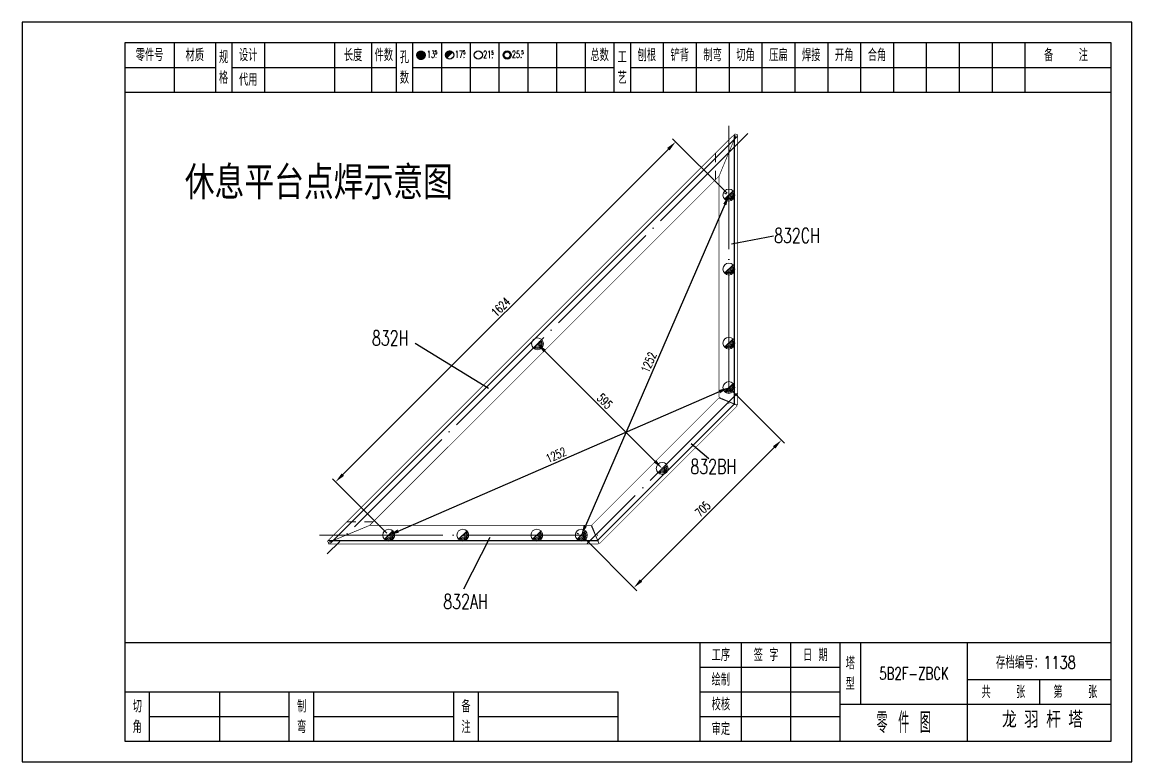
# Model space of a CAD drawing. Header units: millimetres. Extents: x 0 to 30240, y -10896 to -1348.
# Drawn here: x 10800 to 11070, y -6039.9 to -5859.9 of the extents above; entities that cross this region are included whole.
import ezdxf

# ---------------------------------------------------------------- set-up
doc = ezdxf.new("R2010")
doc.units = ezdxf.units.MM
doc.header["$LTSCALE"] = 20
doc.header["$PDMODE"] = 1
doc.linetypes.add('DASHDOT2X', pattern=[1.75, 1.5, -0.125, 0, -0.125])
doc.linetypes.add('HIDDEN', pattern=[0.375, 0.25, -0.125])
for name, color, linetype, lineweight in [('1', 7, 'Continuous', 25), ('2', 1, 'HIDDEN', 13), ('5', 1, 'Continuous', 13), ('7', 2, 'DASHDOT2X', 13)]:
    doc.layers.add(name, color=color, linetype=linetype, lineweight=lineweight)
doc.styles.get("Standard").update_dxf_attribs({"font": 'simplex', "width": 0.7, "bigfont": 'gbhzfs.shx'})
doc.styles.add('SYMBOL_TXT', font='txt.shx', dxfattribs={"width": 0.6})
doc.styles.add('TITLE_TXT', font='simplex.shx', dxfattribs={"width": 0.75, "height": 2.5, "bigfont": 'gbhzfs.shx'})
doc.dimstyles.new('dimStyle3', dxfattribs={"dimtxt": 2.1, "dimasz": 1, "dimexe": 1.05, "dimexo": 0, "dimgap": 0.63, "dimtad": 1, "dimzin": 0, "dimdsep": 46, "dimtxsty": 'standard', "dimblk": 'OBLIQUE', "dimblk1": 'OBLIQUE', "dimblk2": 'OBLIQUE', "dimcen": 0.09, "dimadec": 0, "dimazin": 0, "dimtfac": 1, "dimtdec": 1, "dimtmove": 0, "dimatfit": 3, "dimfxl": 0, "dimtolj": 1, "dimtzin": 0, "dimarcsym": 0})
pattern_1 = [(0, (-3, 0), (0, 0.0125), [])]

# ---------------------------------------------------------------- blocks, each defined once
blk = doc.blocks.new('M24_HOLE')
at = {"color": 7}
for radius in [2, 1.5]:
    blk.add_circle((-3, 0), radius, dxfattribs=at)
at = {"color": 7, "attachment_point": 1, "style": 'SYMBOL_TXT'}
for s, insert, char_height, width in [('25.', (-0.69, 2.13), 3.5, 2.4294), ('5', (3.93, 2.25), 1.8, 1.9435)]:
    blk.add_mtext(s, dxfattribs=dict(at, insert=insert, char_height=char_height, width=width))
blk = doc.blocks.new('M20_HOLE')
at = {"color": 7}
blk.add_circle((-3, 0), 2, dxfattribs=at)
at = {"color": 7, "attachment_point": 1, "style": 'SYMBOL_TXT'}
for s, insert, char_height, width in [('21.', (-0.69, 2.01), 3.5, 6.0735), ('5', (3.32, 2.01), 1.8, 1.4576)]:
    blk.add_mtext(s, dxfattribs=dict(at, insert=insert, char_height=char_height, width=width))
blk = doc.blocks.new('M16_HOLE')
h = blk.add_hatch()
h.set_pattern_fill('LINE', scale=0.1, style=0)
h.set_pattern_definition(pattern_1)
h.paths.add_polyline_path([(-1.59, 1.41, 0.668179), (-5, 0, 0.198912), (-4.41, -1.41)])
at = {"color": 7}
blk.add_circle((-3, 0), 2, dxfattribs=at)
at = {"color": 7, "attachment_point": 1, "style": 'SYMBOL_TXT'}
for s, insert, char_height, width in [('17.', (-0.44, 2.13), 3.5, 6.3164), ('5', (3.56, 2.25), 1.8, 1.822)]:
    blk.add_mtext(s, dxfattribs=dict(at, insert=insert, char_height=char_height, width=width))
blk = doc.blocks.new('M12_HOLE')
h = blk.add_hatch()
h.set_pattern_fill('LINE', scale=0.1, style=0)
h.set_pattern_definition(pattern_1)
h.paths.add_polyline_path([(-5, 0, 1), (-1, 0, 1)])
at = {"color": 7}
blk.add_circle((-3, 0), 2, dxfattribs=at)
at = {"color": 7, "attachment_point": 1, "style": 'SYMBOL_TXT'}
for s, insert, char_height, width in [('13\\f??|b0|i0|c0|p54;.', (-0.12, 2.11), 3.5, 5.7075), ('5', (3.74, 2.26), 1.8, 2.9309)]:
    blk.add_mtext(s, dxfattribs=dict(at, insert=insert, char_height=char_height, width=width))
blk = doc.blocks.new('M16X40')
blk.add_line((-0.71, -0.71), (0.71, 0.71))
blk.add_circle((0, 0), 1)
for radius in [0.8, 0.6, 0.4, 0.2]:
    blk.add_arc((0, 0), radius, 225, 45)
blk = doc.blocks.new('M16X50')
blk.add_line((-1, -1), (1, 1))
blk.add_circle((0, 0), 1)
for radius in [0.8, 0.6, 0.4, 0.2]:
    blk.add_arc((0, 0), radius, 225, 45)
blk = doc.blocks.new('*D6990')
at = {"layer": '1', "color": 0, "lineweight": -2}
for p, q in [((10971.38, -5901.7), (10970.99, -5901.53)), ((10970.96, -5904.24), (10937.03, -5982.41)), ((10935.46, -5984.46), (10935.07, -5984.29))]:
    blk.add_line(p, q, dxfattribs=at)
at = {"layer": '1', "color": 0}
for points in [[(10970.58, -5904.08), (10971.34, -5904.41), (10971.95, -5901.95)], [(10936.65, -5982.25), (10937.41, -5982.58), (10936.04, -5984.71)]]:
    blk.add_solid(points, dxfattribs=at)
at = {"layer": 'Defpoints', "color": 0}
for p in [(10971.95, -5901.95), (10936.04, -5984.71), (10936.04, -5984.71)]:
    blk.add_point(p, dxfattribs=at)
at = {"layer": '1', "color": 0, "insert": (10952.45, -5942.66), "char_height": 2.1, "attachment_point": 5, "rotation": 66.5378}
blk.add_mtext('1252', dxfattribs=at)
blk = doc.blocks.new('*D6991')
at = {"layer": '1', "color": 0, "lineweight": -2}
for p, q in [((10891.49, -5983.71), (10969.66, -5949.78)), ((10972.2, -5949.36), (10972.37, -5949.75)), ((10889.45, -5985.28), (10889.62, -5985.67))]:
    blk.add_line(p, q, dxfattribs=at)
at = {"layer": '1', "color": 0}
for points in [[(10969.49, -5949.4), (10969.83, -5950.17), (10971.95, -5948.79)], [(10891.32, -5983.33), (10891.66, -5984.09), (10889.2, -5984.71)]]:
    blk.add_solid(points, dxfattribs=at)
at = {"layer": 'Defpoints', "color": 0}
for p in [(10971.95, -5948.79), (10971.95, -5948.79), (10889.2, -5984.71)]:
    blk.add_point(p, dxfattribs=at)
at = {"layer": '1', "color": 0, "insert": (10929.91, -5965.21), "char_height": 2.1, "attachment_point": 5, "rotation": 23.4622}
blk.add_mtext('1252', dxfattribs=at)
blk = doc.blocks.new('*D6992')
at = {"layer": '1', "color": 0, "lineweight": -2}
for p, q in [((10971.51, -5901.51), (10958.26, -5888.26)), ((10878.02, -5969.99), (10957.24, -5890.77)), ((10888.76, -5984.27), (10875.51, -5971.02))]:
    blk.add_line(p, q, dxfattribs=at)
at = {"layer": '1', "color": 0}
for points in [[(10956.94, -5890.47), (10957.53, -5891.06), (10959, -5889)], [(10877.72, -5969.7), (10878.31, -5970.29), (10876.25, -5971.76)]]:
    blk.add_solid(points, dxfattribs=at)
at = {"layer": 'Defpoints', "color": 0}
for p in [(10959, -5889), (10971.95, -5901.95), (10889.2, -5984.71)]:
    blk.add_point(p, dxfattribs=at)
at = {"layer": '1', "color": 0, "insert": (10916.44, -5929.19), "char_height": 2.1, "attachment_point": 5, "rotation": 45}
blk.add_mtext('1624', dxfattribs=at)
blk = doc.blocks.new('*D6993')
at = {"layer": '1', "color": 0, "lineweight": -2}
for p, q in [((10972.4, -5949.23), (10985.5, -5962.33)), ((10950.6, -5995.74), (10982.99, -5963.36)), ((10936.48, -5985.15), (10949.58, -5998.25))]:
    blk.add_line(p, q, dxfattribs=at)
at = {"layer": '1', "color": 0}
for points in [[(10982.69, -5963.06), (10983.28, -5963.65), (10984.75, -5961.59)], [(10950.31, -5995.45), (10950.9, -5996.04), (10948.84, -5997.51)]]:
    blk.add_solid(points, dxfattribs=at)
at = {"layer": 'Defpoints', "color": 0}
for p in [(10971.95, -5948.79), (10984.75, -5961.59), (10936.04, -5984.71)]:
    blk.add_point(p, dxfattribs=at)
at = {"layer": '1', "color": 0, "insert": (10965.61, -5978.36), "char_height": 2.1, "attachment_point": 5, "rotation": 45}
blk.add_mtext('705', dxfattribs=at)
blk = doc.blocks.new('*D6994')
at = {"layer": '1', "color": 0, "lineweight": -2}
for p, q in [((10925.83, -5937.7), (10926.13, -5937.4)), ((10927.16, -5939.91), (10953.96, -5966.71)), ((10956.17, -5968.03), (10956.47, -5967.73))]:
    blk.add_line(p, q, dxfattribs=at)
at = {"layer": '1', "color": 0}
for points in [[(10927.45, -5939.62), (10926.86, -5940.21), (10925.39, -5938.14)], [(10954.25, -5966.41), (10953.66, -5967), (10955.72, -5968.48)]]:
    blk.add_solid(points, dxfattribs=at)
at = {"layer": 'Defpoints', "color": 0}
for p in [(10925.39, -5938.14), (10955.72, -5968.48), (10955.72, -5968.48)]:
    blk.add_point(p, dxfattribs=at)
at = {"layer": '1', "color": 0, "insert": (10941.75, -5952.12), "char_height": 2.1, "attachment_point": 5, "rotation": 315}
blk.add_mtext('595', dxfattribs=at)

msp = doc.modelspace()

# ---------------------------------------------------------------- linework, layer by layer
for p, q in [((10800, -5859.874), (10800, -6039.874)), ((11070, -5859.874), (10800, -5859.874)), ((11070, -6039.874), (11070, -5859.874)), ((10825, -5864.874), (10825, -6034.874)), ((11065, -5864.874), (10825, -5864.874)), ((10837, -5864.874), (10837, -5876.874)), ((10847, -5864.874), (10847, -5876.874)), ((10851, -5864.874), (10851, -5876.874)), ((10859, -5864.874), (10859, -5876.874)), ((10876, -5864.874), (10876, -5876.874)), ((10885, -5864.874), (10885, -5876.874)), ((10891, -5864.874), (10891, -5876.874)), ((10895, -5864.874), (10895, -5876.874)), ((10902, -5864.874), (10902, -5876.874)), ((10909, -5864.874), (10909, -5876.874)), ((10916, -5864.874), (10916, -5876.874)), ((10923, -5864.874), (10923, -5876.874)), ((10930, -5864.874), (10930, -5876.874)), ((10937, -5864.874), (10937, -5876.874)), ((10944, -5864.874), (10944, -5876.874)), ((10948, -5864.874), (10948, -5876.874)), ((10956, -5864.874), (10956, -5876.874)), ((10964, -5864.874), (10964, -5876.874)), ((10972, -5864.874), (10972, -5876.874)), ((10980, -5864.874), (10980, -5876.874)), ((10988, -5864.874), (10988, -5876.874)), ((10996, -5864.874), (10996, -5876.874)), ((11004, -5864.874), (11004, -5876.874)), ((11012, -5864.874), (11012, -5876.874)), ((11020, -5864.874), (11020, -5876.874)), ((11028, -5864.874), (11028, -5876.874)), ((11036, -5864.874), (11036, -5876.874)), ((11044, -5864.874), (11044, -5876.874)), ((11065, -6034.874), (11065, -5864.874)), ((10825, -5870.874), (10847, -5870.874)), ((10851, -5870.874), (10891, -5870.874)), ((10895, -5870.874), (10944, -5870.874)), ((10948, -5870.874), (11065, -5870.874)), ((10825, -5876.874), (11065, -5876.874)), ((10825, -6010.874), (11065, -6010.874)), ((10965, -6034.874), (10965, -6010.874)), ((10975, -6034.874), (10975, -6010.874)), ((10987, -6034.874), (10987, -6010.874)), ((10999, -6034.874), (10999, -6010.874)), ((11004, -6010.874), (11004, -6025.874)), ((11030, -6034.874), (11030, -6010.874)), ((10965, -6016.874), (10999, -6016.874)), ((11030, -6019.874), (11065, -6019.874)), ((11047.5, -6019.874), (11047.5, -6025.874)), ((10825, -6022.874), (10945, -6022.874)), ((10831, -6034.874), (10831, -6022.874)), ((10848, -6022.874), (10848, -6034.874)), ((10865, -6034.874), (10865, -6022.874)), ((10871, -6034.874), (10871, -6022.874)), ((10905, -6034.874), (10905, -6022.874)), ((10911, -6034.874), (10911, -6022.874)), ((10945, -6034.874), (10945, -6022.874)), ((10965, -6022.874), (10999, -6022.874)), ((10999, -6025.874), (11065, -6025.874)), ((10831, -6028.874), (10865, -6028.874)), ((10871, -6028.874), (10905, -6028.874)), ((10911, -6028.874), (10945, -6028.874)), ((10965, -6028.874), (10999, -6028.874)), ((10825, -6034.874), (11065, -6034.874)), ((10800, -6039.874), (11070, -6039.874))]:
    msp.add_line(p, q)
msp.add_lwpolyline([(10896.033, -5867.889, -1), (10898.033, -5867.889, -1)], format="xyb", close=True)
at = {"layer": '1'}
for p, q in [((10973.848, -5887.846), (10875.092, -5986.601)), ((10973.251, -5887.251), (10973.251, -5952.968)), ((10972.617, -5913.798), (10982.792, -5911.885)), ((10913.446, -5949.018), (10895.638, -5938.033)), ((10973.365, -5952.67), (10939.917, -5986.119)), ((10962.788, -5962.435), (10967.067, -5966.041)), ((10913.808, -5985.291), (10907.416, -5997.835)), ((10874.497, -5986.004), (10940.215, -5986.004))]:
    msp.add_line(p, q, dxfattribs=at)
at = {"layer": '1', "const_width": 0.144}
for points in [[(10874.235, -5986.236), (10973.483, -5886.988)], [(10973.737, -5887.243), (10969.559, -5897.332)], [(10973.755, -5887.251), (10969.576, -5897.339)], [(10973.483, -5886.988), (10973.737, -5887.243)], [(10974.116, -5887.251), (10973.755, -5887.251)], [(10974.116, -5952.968), (10974.116, -5887.251)], [(10884.578, -5982.313), (10969.559, -5897.332)], [(10969.576, -5951.167), (10969.576, -5897.339)], [(10938.577, -5982.262), (10969.508, -5951.33)], [(10940.513, -5986.746), (10973.992, -5953.266)], [(10973.737, -5953.012), (10969.508, -5951.33)], [(10973.755, -5952.968), (10969.576, -5951.167)], [(10973.992, -5953.266), (10973.737, -5953.012)], [(10974.116, -5952.968), (10973.755, -5952.968)], [(10874.49, -5986.491), (10884.578, -5982.313)], [(10874.497, -5986.509), (10884.585, -5982.329)], [(10938.413, -5982.329), (10884.585, -5982.329)], [(10940.215, -5986.509), (10938.413, -5982.329)], [(10940.258, -5986.491), (10938.577, -5982.262)], [(10874.235, -5986.236), (10874.49, -5986.491)], [(10874.497, -5986.869), (10874.497, -5986.509)], [(10940.215, -5986.869), (10874.497, -5986.869)], [(10940.215, -5986.869), (10940.215, -5986.509)], [(10940.513, -5986.746), (10940.258, -5986.491)]]:
    msp.add_lwpolyline(points, dxfattribs=at)
at = {"layer": '2'}
for p, q in [((10973.93, -5887.764), (10973.848, -5887.846)), ((10974.094, -5887.6), (10974.012, -5887.682)), ((10968.711, -5891.76), (10968.711, -5893.9)), ((10968.711, -5896.04), (10968.711, -5898.18)), ((10973.37, -5952.665), (10973.365, -5952.67)), ((10973.381, -5952.655), (10973.376, -5952.66)), ((10881.146, -5981.465), (10879.006, -5981.465)), ((10885.426, -5981.465), (10883.286, -5981.465)), ((10874.928, -5986.765), (10874.846, -5986.847)), ((10875.092, -5986.601), (10875.01, -5986.683)), ((10939.907, -5986.129), (10939.902, -5986.134)), ((10939.917, -5986.119), (10939.912, -5986.124))]:
    msp.add_line(p, q, dxfattribs=at)
at = {"layer": '7'}
for p, q in [((10971.954, -5885.089), (10971.954, -5955.13)), ((10976.54, -5886.988), (10874.235, -5989.293)), ((10973.992, -5950.209), (10937.456, -5986.746)), ((10872.335, -5984.707), (10942.376, -5984.707))]:
    msp.add_line(p, q, dxfattribs=at)

# ---------------------------------------------------------------- block references
at = {"xscale": 0.5, "yscale": 0.5, "zscale": 0.5}
for name, p in [('M12_HOLE', (10898.533, -5867.889)), ('M16_HOLE', (10905.5, -5867.874)), ('M20_HOLE', (10912.5, -5867.874)), ('M24_HOLE', (10919.5, -5867.874))]:
    msp.add_blockref(name, p, dxfattribs=at)
at = {"layer": '5', "xscale": 1.441170586720546, "yscale": 1.441170586720546, "zscale": 1.441170586720706}
for name, p in [('M16X40', (10971.954, -5901.951)), ('M16X40', (10971.954, -5919.965)), ('M16X50', (10925.391, -5938.143)), ('M16X40', (10971.954, -5937.98)), ('M16X40', (10971.954, -5948.789)), ('M16X50', (10955.727, -5968.479)), ('M16X40', (10889.197, -5984.707)), ('M16X40', (10907.212, -5984.707)), ('M16X40', (10925.226, -5984.707)), ('M16X40', (10936.035, -5984.707))]:
    msp.add_blockref(name, p, dxfattribs=at)

# ---------------------------------------------------------------- texts
at = {"style": 'TITLE_TXT', "width": 0.75}
msp.add_text('存档编号：1138', height=3.0759, dxfattribs=at).set_placement((11036.928, -6017.211))
at = {"attachment_point": 5, "style": 'TITLE_TXT'}
for s, insert, char_height, width in [('零件号', (10831, -5867.874), 3, 15), ('材质', (10842, -5867.874), 3, 8), ('设计', (10855, -5867.874), 3, 8), ('长度', (10880.5, -5867.874), 3, 8), ('件数', (10888, -5867.874), 3, 6), ('总数', (10940.5, -5867.874), 3, 7), ('工\\P艺', (10946, -5870.874), 3, 4), ('刨根', (10952, -5867.874), 3, 8), ('铲背', (10960, -5867.874), 3, 8), ('制弯', (10968, -5867.874), 3, 8), ('切角', (10976, -5867.874), 3, 8), ('压扁', (10984, -5867.874), 3, 8), ('焊接', (10992, -5867.874), 3, 8), ('开角', (11000, -5867.874), 3, 8), ('合角', (11008, -5867.874), 3, 8), ('备    注', (11054, -5867.874), 3, 22), ('规格', (10849, -5870.874), 3, 4), ('孔数', (10893, -5870.874), 3, 4), ('代用', (10855, -5873.874), 3, 8), ('{\\fSimSun|b0|i0|c134|p54;休息平台点焊示意图}', (10872.181, -5899.063), 7.08398, 96.02641), ('工序', (10970, -6013.874), 3, 10), ('签 字', (10981, -6013.874), 3, 12), ('日 期', (10993, -6013.874), 3, 12), ('塔\\P型', (11001.5, -6018.374), 3, 5), ('绘制', (10970, -6019.874), 3, 10), ('共    张', (11038.75, -6022.874), 3, 17.5), ('第    张', (11056.25, -6022.874), 3, 17.5), ('切\\P角', (10828, -6028.874), 3, 6), ('制\\P弯', (10868, -6028.874), 3, 6), ('备\\P注', (10908, -6028.874), 3, 6), ('校核', (10970, -6025.874), 3, 10), ('零 件 图', (11014.5, -6030.374), 5, 31), ('{\\fSimSun|b0|i0|c134|p54;\\H0.7x;龙 羽 杆 塔}', (11048.261, -6029.645), 5, 42.50289), ('审定', (10970, -6031.874), 3, 10)]:
    msp.add_mtext(s, dxfattribs=dict(at, insert=insert, char_height=char_height, width=width))
at = {"layer": '1'}
for s, insert, char_height, width, attachment_point in [('832CH', (10982.964, -5909.996), 3.6029, 10.3435, 1), ('832H', (10885.112, -5934.946), 3.6029, 10.3435, 1), ('832BH', (10962.603, -5966.223), 3.6029, 10.3435, 1), ('832AH', (10902.456, -5999.059), 3.6029, 10.3435, 1), ('5B2F-ZBCK', (11017, -6018.374), 3, 26, 5)]:
    msp.add_mtext(s, dxfattribs=dict(at, insert=insert, char_height=char_height, width=width, attachment_point=attachment_point))

# ---------------------------------------------------------------- dimensions: what is measured, and where the dimension line sits
for p1, p2, distance, text, picture, middle in [((10889.197, -5984.707), (10971.954, -5901.951), 18.313, '1624', '*D6992', (10916.438, -5929.192)), ((10971.954, -5901.951), (10936.035, -5984.707), 0, '1252', '*D6990', (10952.453, -5942.66)), ((10925.391, -5938.143), (10955.725, -5968.477), 0, '595', '*D6994', (10941.746, -5952.122)), ((10889.197, -5984.707), (10971.954, -5948.789), 0, '1252', '*D6991', (10929.907, -5965.207)), ((10936.035, -5984.707), (10971.954, -5948.789), -18.103, '705', '*D6993', (10965.608, -5978.361))]:
    dim = msp.add_aligned_dim(p1=p1, p2=p2, distance=distance, text=text, dimstyle='dimStyle3', override={"dimasz": 2.5, "dimexo": 0.625, "dimzin": 8, "dimcen": 2.5, "dimtdec": 2, "dimtolj": 0, "dimtzin": 8}, dxfattribs=at)
    dim.commit()
    dim.dimension.update_dxf_attribs({"geometry": picture, "text_midpoint": middle})

doc.saveas('drawing.dxf')
